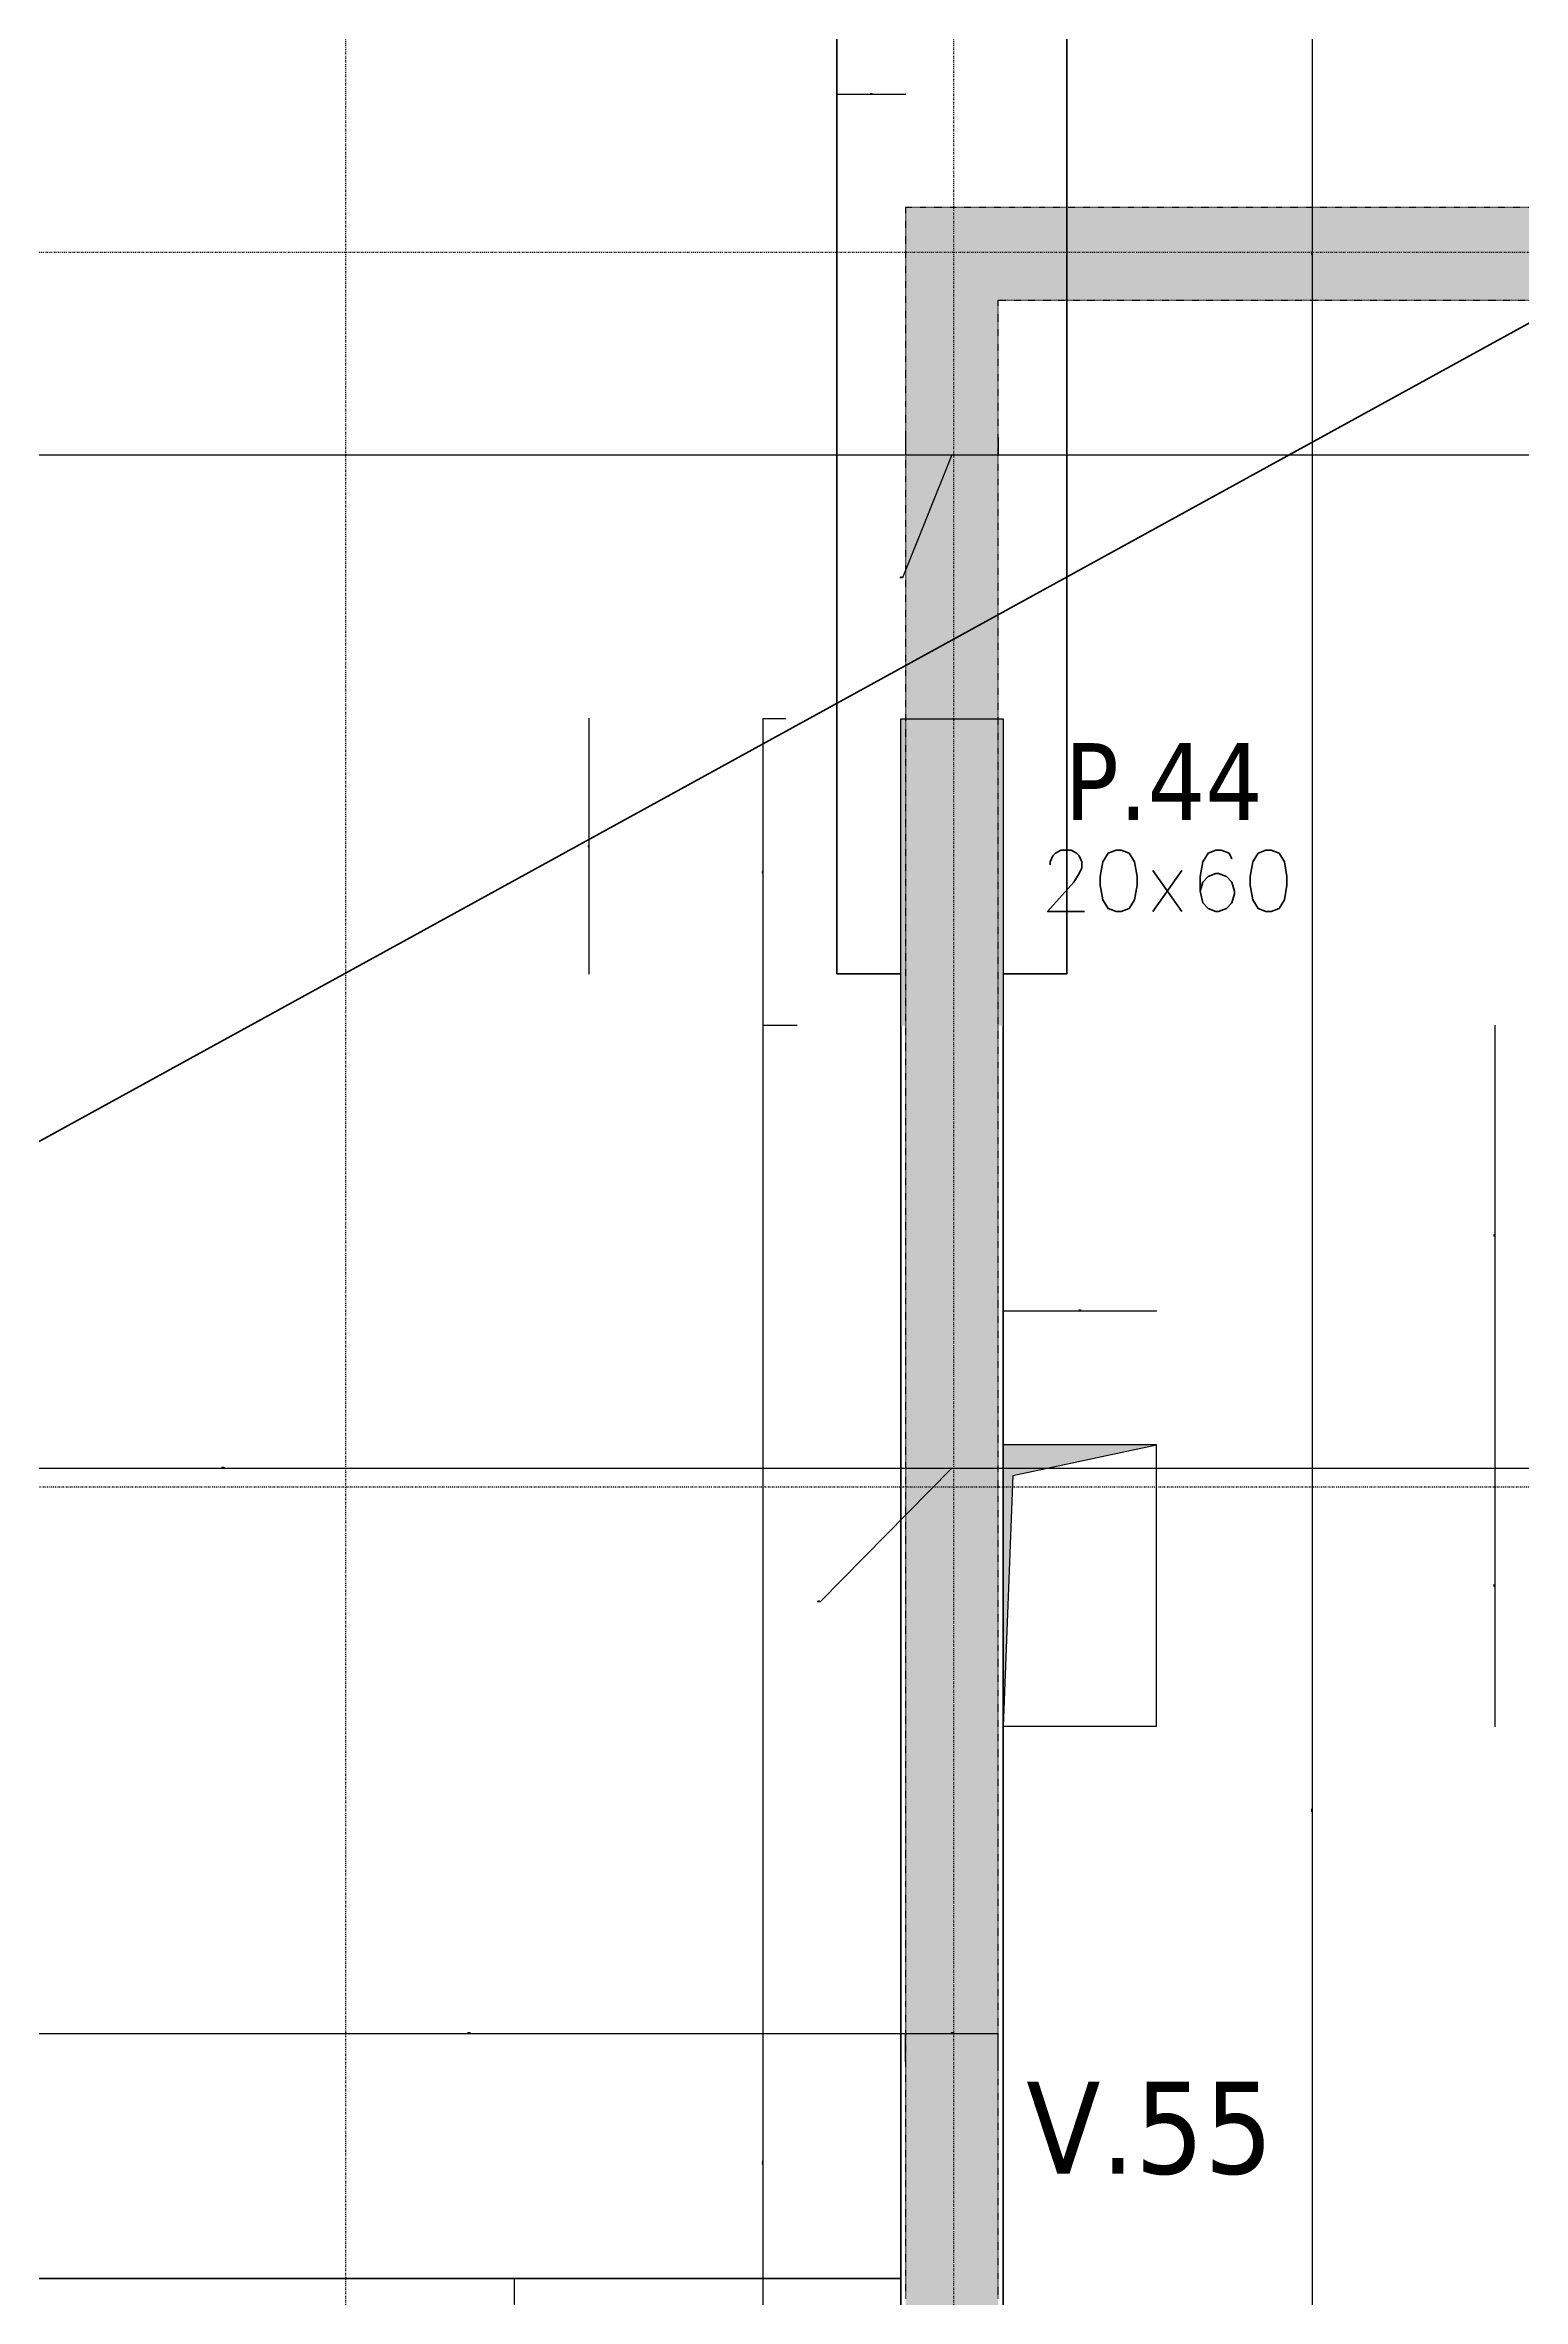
# Model space of a CAD drawing. Extents: x -12912 to 27386, y 1818 to 8189.
# Drawn here: x 3358.7 to 3647.6, y 6099.7 to 6540.4 of the extents above; entities that cross this region are included whole.
import ezdxf

# ---------------------------------------------------------------- set-up
doc = ezdxf.new("R2010")
doc.units = 0
doc.header["$MEASUREMENT"] = 0
for name, pattern in [('CACHE2', [4.7625, 3.175, -1.5875]), ('GrDotted', [0.4, 0.1, -0.1, 0.1, -0.1]), ('GrFeatureAxis', [0.85, 0.25, -0.2, 0.1, -0.2, 0.1]), ('STRICHPUNKT2_S11', [0.9, 0.7, -0.1, 0, -0.1])]:
    doc.linetypes.add(name, pattern=pattern)
doc.layers.get('0').update_dxf_attribs({"linetype": 'CONTINUOUS'})
doc.layers.get('DEFPOINTS').update_dxf_attribs({"linetype": 'CONTINUOUS'})
for name, color, linetype in [('K_ENT_M_Building_Coffrage PH Sous sol', 7, 'CONTINUOUS'), ('STR_AXES_REPERE', 1, 'CONTINUOUS'), ('STR_COTATION', 1, 'CONTINUOUS'), ('STR_RESV_DALLE', 11, 'CONTINUOUS'), ('STR_SURCH', 9, 'CACHE2'), ('STR_TXT', 102, 'CONTINUOUS'), ('STR_TXT_V', 102, 'CONTINUOUS')]:
    doc.layers.add(name, color=color, linetype=linetype)
for name, color, linetype, lineweight in [('STR_AXES', 4, 'STRICHPUNKT2_S11', 25), ('STR_dob_dalles', 130, 'CONTINUOUS', 35), ('STR_POUTRES', 102, 'CONTINUOUS', 35), ('STR_VOILES', 6, 'CONTINUOUS', 70)]:
    doc.layers.add(name, color=color, linetype=linetype, lineweight=lineweight)
doc.styles.add('EPAIS', font='TAHOMA.TTF')
doc.styles.add('FIN', font='romans.shx')
doc.styles.add('GrDimensions', font='simplex.shx')
doc.dimstyles.new('GrDimensions', dxfattribs={"dimtxt": 0.09, "dimasz": 0.05, "dimexe": 0.07, "dimexo": 0, "dimgap": 0.05, "dimtad": 1, "dimzin": 0, "dimdsep": 46, "dimtxsty": 'GrDimensions', "dimblk": 'ARCHTICK', "dimblk1": 'ARCHTICK', "dimblk2": 'ARCHTICK', "dimcen": 0.09, "dimadec": 0, "dimazin": 0, "dimtfac": 1, "dimtdec": 4, "dimtmove": 0, "dimatfit": 3, "dimldrblk": 'OPEN30', "dimfxl": 0, "dimtolj": 1, "dimtzin": 0, "dimarcsym": 0})
doc.dimstyles.new('Novo_MALKO', dxfattribs={"dimscale": 1.3, "dimtxt": 0.09, "dimasz": 0.05, "dimexe": 0.07, "dimexo": 0, "dimgap": 0.05, "dimtad": 1, "dimdec": 0, "dimlfac": 100, "dimzin": 0, "dimdsep": 46, "dimtxsty": 'GrDimensions', "dimblk": 'ARCHTICK', "dimcen": 0.09, "dimadec": 0, "dimazin": 0, "dimtfac": 1, "dimtdec": 0, "dimtmove": 0, "dimatfit": 3, "dimldrblk": 'OPEN30', "dimfxl": 0, "dimtolj": 1, "dimtzin": 0, "dimarcsym": 0})
pattern_1 = [(0, (5243.0074, 5883.9378), (1.190625, 2.38125), [0, -2.38125])]

# ---------------------------------------------------------------- blocks, each defined once
blk = doc.blocks.new('_ArchTick')
at = {"color": 0, "linetype": 'ByBlock', "const_width": 0.15}
blk.add_lwpolyline([(-0.5, -0.5), (0.5, 0.5)], dxfattribs=at)
blk = doc.blocks.new('*D132')
at = {"layer": 'DEFPOINTS', "color": 0, "linetype": 'Continuous'}
for p in [(3261.01, 6262.16), (3526.01, 6262.16), (3526.01, 6262.16)]:
    blk.add_point(p, dxfattribs=at)
at = {"layer": 'STR_COTATION', "color": 0, "linetype": 'Continuous', "lineweight": -2}
for p, q in [((3261.01, 6262.16), (3261.01, 6262.25)), ((3261.01, 6262.16), (3526.01, 6262.16)), ((3526.01, 6262.16), (3526.01, 6262.25))]:
    blk.add_line(p, q, dxfattribs=at)
at = {"layer": 'STR_COTATION', "color": 0, "linetype": 'Continuous', "lineweight": -2, "xscale": 0.065, "yscale": 0.065, "zscale": 0.065, "rotation": 180}
blk.add_blockref('_ArchTick', (3261.01, 6262.16), dxfattribs=at)
at = {"layer": 'STR_COTATION', "color": 0, "linetype": 'Continuous', "lineweight": -2, "xscale": 0.065, "yscale": 0.065, "zscale": 0.065}
blk.add_blockref('_ArchTick', (3526.01, 6262.16), dxfattribs=at)
at = {"layer": 'STR_COTATION', "color": 0, "linetype": 'Continuous', "lineweight": -3, "insert": (3393.51, 6262.28), "char_height": 0.117, "attachment_point": 5, "style": 'GrDimensions'}
blk.add_mtext('\\A1;265.00', dxfattribs=at)
blk = doc.blocks.new('_Open30')
at = {"color": 0, "linetype": 'ByBlock', "lineweight": -2}
for p, q in [((-1, 0.3), (0, 0)), ((0, 0), (-1, -0.3)), ((0, 0), (-1, 0))]:
    blk.add_line(p, q, dxfattribs=at)
blk = doc.blocks.new('*D133')
at = {"layer": 'DEFPOINTS', "color": 0, "linetype": 'Continuous'}
for p in [(3526.01, 6262.16), (3546.01, 6262.16), (3546.01, 6262.16)]:
    blk.add_point(p, dxfattribs=at)
at = {"layer": 'STR_COTATION', "color": 0, "linetype": 'Continuous', "lineweight": -2}
for p, q in [((3536.01, 6262.16), (3510.25, 6236)), ((3526.01, 6262.16), (3526.01, 6262.25)), ((3526.01, 6262.16), (3546.01, 6262.16)), ((3546.01, 6262.16), (3546.01, 6262.25)), ((3510.25, 6236), (3509.7, 6236))]:
    blk.add_line(p, q, dxfattribs=at)
at = {"layer": 'STR_COTATION', "color": 0, "linetype": 'Continuous', "lineweight": -2, "xscale": 0.065, "yscale": 0.065, "zscale": 0.065, "rotation": 180}
blk.add_blockref('_ArchTick', (3526.01, 6262.16), dxfattribs=at)
at = {"layer": 'STR_COTATION', "color": 0, "linetype": 'Continuous', "lineweight": -2, "xscale": 0.065, "yscale": 0.065, "zscale": 0.065}
blk.add_blockref('_ArchTick', (3546.01, 6262.16), dxfattribs=at)
at = {"layer": 'STR_COTATION', "color": 0, "linetype": 'Continuous', "lineweight": -3, "insert": (3509.97, 6236.12), "char_height": 0.117, "attachment_point": 5, "style": 'GrDimensions'}
blk.add_mtext('\\A1;2000', dxfattribs=at)
blk = doc.blocks.new('*D134')
at = {"layer": 'DEFPOINTS', "color": 0, "linetype": 'Continuous'}
for p in [(3546.01, 6262.16), (3806.01, 6262.16), (3806.01, 6262.16)]:
    blk.add_point(p, dxfattribs=at)
at = {"layer": 'STR_COTATION', "color": 0, "linetype": 'Continuous', "lineweight": -2}
for p, q in [((3546.01, 6262.16), (3546.01, 6262.25)), ((3546.01, 6262.16), (3806.01, 6262.16)), ((3806.01, 6262.16), (3806.01, 6262.25))]:
    blk.add_line(p, q, dxfattribs=at)
at = {"layer": 'STR_COTATION', "color": 0, "linetype": 'Continuous', "lineweight": -2, "xscale": 0.065, "yscale": 0.065, "zscale": 0.065, "rotation": 180}
blk.add_blockref('_ArchTick', (3546.01, 6262.16), dxfattribs=at)
at = {"layer": 'STR_COTATION', "color": 0, "linetype": 'Continuous', "lineweight": -2, "xscale": 0.065, "yscale": 0.065, "zscale": 0.065}
blk.add_blockref('_ArchTick', (3806.01, 6262.16), dxfattribs=at)
at = {"layer": 'STR_COTATION', "color": 0, "linetype": 'Continuous', "lineweight": -3, "insert": (3676.01, 6262.28), "char_height": 0.117, "attachment_point": 5, "style": 'GrDimensions'}
blk.add_mtext('\\A1;260.00', dxfattribs=at)
blk = doc.blocks.new('*D204')
at = {"layer": 'DEFPOINTS', "color": 0, "linetype": 'Continuous'}
for p in [(2945.41, 6464.07), (3526.96, 6464.92), (3526.96, 6460.28)]:
    blk.add_point(p, dxfattribs=at)
at = {"layer": 'STR_COTATION', "color": 0, "linetype": 'Continuous', "lineweight": -2}
for p, q in [((2945.41, 6464.07), (2945.41, 6460.19)), ((3526.96, 6464.92), (3526.96, 6460.19)), ((2945.41, 6460.28), (3526.96, 6460.28))]:
    blk.add_line(p, q, dxfattribs=at)
at = {"layer": 'STR_COTATION', "color": 0, "linetype": 'Continuous', "lineweight": -2, "xscale": 0.065, "yscale": 0.065, "zscale": 0.065, "rotation": 180}
blk.add_blockref('_ArchTick', (2945.41, 6460.28), dxfattribs=at)
at = {"layer": 'STR_COTATION', "color": 0, "linetype": 'Continuous', "lineweight": -2, "xscale": 0.065, "yscale": 0.065, "zscale": 0.065}
blk.add_blockref('_ArchTick', (3526.96, 6460.28), dxfattribs=at)
at = {"layer": 'STR_COTATION', "color": 0, "linetype": 'Continuous', "lineweight": -3, "insert": (3236.18, 6460.4), "char_height": 0.117, "attachment_point": 5, "style": 'GrDimensions'}
blk.add_mtext('\\A1;581.55', dxfattribs=at)
blk = doc.blocks.new('*D205')
at = {"layer": 'DEFPOINTS', "color": 0, "linetype": 'Continuous'}
for p in [(3526.96, 6464.92), (3545.06, 6463.69), (3545.06, 6460.28)]:
    blk.add_point(p, dxfattribs=at)
at = {"layer": 'STR_COTATION', "color": 0, "linetype": 'Continuous', "lineweight": -2}
for p, q in [((3526.96, 6464.92), (3526.96, 6460.19)), ((3545.06, 6463.69), (3545.06, 6460.19)), ((3536.01, 6460.28), (3526.36, 6436.23)), ((3526.96, 6460.28), (3545.06, 6460.28)), ((3526.36, 6436.23), (3525.86, 6436.23))]:
    blk.add_line(p, q, dxfattribs=at)
at = {"layer": 'STR_COTATION', "color": 0, "linetype": 'Continuous', "lineweight": -2, "xscale": 0.065, "yscale": 0.065, "zscale": 0.065, "rotation": 180}
blk.add_blockref('_ArchTick', (3526.96, 6460.28), dxfattribs=at)
at = {"layer": 'STR_COTATION', "color": 0, "linetype": 'Continuous', "lineweight": -2, "xscale": 0.065, "yscale": 0.065, "zscale": 0.065}
blk.add_blockref('_ArchTick', (3545.06, 6460.28), dxfattribs=at)
at = {"layer": 'STR_COTATION', "color": 0, "linetype": 'Continuous', "lineweight": -3, "insert": (3526.11, 6436.35), "char_height": 0.117, "attachment_point": 5, "style": 'GrDimensions'}
blk.add_mtext('\\A1;1810', dxfattribs=at)
blk = doc.blocks.new('*D206')
at = {"layer": 'DEFPOINTS', "color": 0, "linetype": 'Continuous'}
for p in [(3545.06, 6463.69), (3803.49, 6463.4), (3803.49, 6460.28)]:
    blk.add_point(p, dxfattribs=at)
at = {"layer": 'STR_COTATION', "color": 0, "linetype": 'Continuous', "lineweight": -2}
for p, q in [((3545.06, 6463.69), (3545.06, 6460.19)), ((3803.49, 6463.4), (3803.49, 6460.19)), ((3545.06, 6460.28), (3803.49, 6460.28))]:
    blk.add_line(p, q, dxfattribs=at)
at = {"layer": 'STR_COTATION', "color": 0, "linetype": 'Continuous', "lineweight": -2, "xscale": 0.065, "yscale": 0.065, "zscale": 0.065, "rotation": 180}
blk.add_blockref('_ArchTick', (3545.06, 6460.28), dxfattribs=at)
at = {"layer": 'STR_COTATION', "color": 0, "linetype": 'Continuous', "lineweight": -2, "xscale": 0.065, "yscale": 0.065, "zscale": 0.065}
blk.add_blockref('_ArchTick', (3803.49, 6460.28), dxfattribs=at)
at = {"layer": 'STR_COTATION', "color": 0, "linetype": 'Continuous', "lineweight": -3, "insert": (3674.27, 6460.4), "char_height": 0.117, "attachment_point": 5, "style": 'GrDimensions'}
blk.add_mtext('\\A1;258.44', dxfattribs=at)
blk = doc.blocks.new('*D299')
at = {"layer": 'DEFPOINTS', "color": 0, "linetype": 'Continuous'}
for p in [(3526.96, 6151.6), (3356.18, 6143.66), (3526.96, 6146.09)]:
    blk.add_point(p, dxfattribs=at)
at = {"layer": 'STR_COTATION', "color": 0, "linetype": 'Continuous', "lineweight": -2}
for p, q in [((3356.18, 6143.66), (3356.18, 6151.69)), ((3356.18, 6151.6), (3526.96, 6151.6)), ((3526.96, 6146.09), (3526.96, 6151.69))]:
    blk.add_line(p, q, dxfattribs=at)
at = {"layer": 'STR_COTATION', "color": 0, "linetype": 'Continuous', "lineweight": -2, "xscale": 0.065, "yscale": 0.065, "zscale": 0.065, "rotation": 180}
blk.add_blockref('_ArchTick', (3356.18, 6151.6), dxfattribs=at)
at = {"layer": 'STR_COTATION', "color": 0, "linetype": 'Continuous', "lineweight": -2, "xscale": 0.065, "yscale": 0.065, "zscale": 0.065}
blk.add_blockref('_ArchTick', (3526.96, 6151.6), dxfattribs=at)
at = {"layer": 'STR_COTATION', "color": 0, "linetype": 'Continuous', "lineweight": -3, "insert": (3441.57, 6151.72), "char_height": 0.117, "attachment_point": 5, "style": 'GrDimensions'}
blk.add_mtext('\\A1;170.78', dxfattribs=at)
blk = doc.blocks.new('*D300')
at = {"layer": 'DEFPOINTS', "color": 0, "linetype": 'Continuous'}
for p in [(3545.06, 6151.6), (3526.96, 6146.09), (3545.06, 6145.7)]:
    blk.add_point(p, dxfattribs=at)
at = {"layer": 'STR_COTATION', "color": 0, "linetype": 'Continuous', "lineweight": -2}
for p, q in [((3526.96, 6146.09), (3526.96, 6151.69)), ((3526.96, 6151.6), (3545.06, 6151.6)), ((3545.06, 6145.7), (3545.06, 6151.69))]:
    blk.add_line(p, q, dxfattribs=at)
at = {"layer": 'STR_COTATION', "color": 0, "linetype": 'Continuous', "lineweight": -2, "xscale": 0.065, "yscale": 0.065, "zscale": 0.065, "rotation": 180}
blk.add_blockref('_ArchTick', (3526.96, 6151.6), dxfattribs=at)
at = {"layer": 'STR_COTATION', "color": 0, "linetype": 'Continuous', "lineweight": -2, "xscale": 0.065, "yscale": 0.065, "zscale": 0.065}
blk.add_blockref('_ArchTick', (3545.06, 6151.6), dxfattribs=at)
at = {"layer": 'STR_COTATION', "color": 0, "linetype": 'Continuous', "lineweight": -3, "insert": (3536.01, 6151.72), "char_height": 0.117, "attachment_point": 5, "style": 'GrDimensions'}
blk.add_mtext('\\A1;1810', dxfattribs=at)
blk = doc.blocks.new('*D349')
at = {"layer": 'DEFPOINTS', "color": 0, "linetype": 'Continuous'}
for p in [(3499.11, 6348.66), (3505.76, 6348.66), (3504.13, 5903.92)]:
    blk.add_point(p, dxfattribs=at)
at = {"layer": 'STR_COTATION', "color": 0, "linetype": 'Continuous', "lineweight": -2}
for p, q in [((3505.76, 6348.66), (3499.02, 6348.66)), ((3499.11, 5903.92), (3499.11, 6348.66)), ((3504.13, 5903.92), (3499.02, 5903.92))]:
    blk.add_line(p, q, dxfattribs=at)
at = {"layer": 'STR_COTATION', "color": 0, "linetype": 'Continuous', "lineweight": -2, "xscale": 0.065, "yscale": 0.065, "zscale": 0.065}
for p, rotation in [((3499.11, 6348.66), 90), ((3499.11, 5903.92), 270)]:
    blk.add_blockref('_ArchTick', p, dxfattribs=dict(at, rotation=rotation))
at = {"layer": 'STR_COTATION', "color": 0, "linetype": 'Continuous', "lineweight": -3, "insert": (3498.99, 6126.29), "char_height": 0.117, "attachment_point": 5, "rotation": 90, "style": 'GrDimensions'}
blk.add_mtext('\\A1;444.74', dxfattribs=at)
blk = doc.blocks.new('*D350')
at = {"layer": 'DEFPOINTS', "color": 0, "linetype": 'Continuous'}
for p in [(3499.11, 6408.66), (3503.57, 6408.66), (3505.76, 6348.66)]:
    blk.add_point(p, dxfattribs=at)
at = {"layer": 'STR_COTATION', "color": 0, "linetype": 'Continuous', "lineweight": -2}
for p, q in [((3503.57, 6408.66), (3499.02, 6408.66)), ((3499.11, 6348.66), (3499.11, 6408.66)), ((3505.76, 6348.66), (3499.02, 6348.66))]:
    blk.add_line(p, q, dxfattribs=at)
at = {"layer": 'STR_COTATION', "color": 0, "linetype": 'Continuous', "lineweight": -2, "xscale": 0.065, "yscale": 0.065, "zscale": 0.065}
for p, rotation in [((3499.11, 6408.66), 90), ((3499.11, 6348.66), 270)]:
    blk.add_blockref('_ArchTick', p, dxfattribs=dict(at, rotation=rotation))
at = {"layer": 'STR_COTATION', "color": 0, "linetype": 'Continuous', "lineweight": -3, "insert": (3498.99, 6378.66), "char_height": 0.117, "attachment_point": 5, "rotation": 90, "style": 'GrDimensions'}
blk.add_mtext('\\A1;6000', dxfattribs=at)
blk = doc.blocks.new('*D583')
at = {"layer": 'DEFPOINTS', "color": 0, "linetype": 'Continuous'}
for p in [(3606.51, 6490.54), (3606.51, 6490.54), (3606.51, 5899.91)]:
    blk.add_point(p, dxfattribs=at)
at = {"layer": 'STR_COTATION', "color": 0, "linetype": 'Continuous', "lineweight": -2}
for p, q in [((3606.51, 6490.54), (3606.6, 6490.54)), ((3606.51, 5899.91), (3606.51, 6490.54)), ((3606.51, 5899.91), (3606.42, 5899.91))]:
    blk.add_line(p, q, dxfattribs=at)
at = {"layer": 'STR_COTATION', "color": 0, "linetype": 'Continuous', "lineweight": -2, "xscale": 0.065, "yscale": 0.065, "zscale": 0.065}
for p, rotation in [((3606.51, 6490.54), 90), ((3606.51, 5899.91), 270)]:
    blk.add_blockref('_ArchTick', p, dxfattribs=dict(at, rotation=rotation))
at = {"layer": 'STR_COTATION', "color": 0, "linetype": 'Continuous', "lineweight": -3, "insert": (3606.39, 6195.23), "char_height": 0.117, "attachment_point": 5, "rotation": 90, "style": 'GrDimensions'}
blk.add_mtext('\\A1;590.63', dxfattribs=at)
blk = doc.blocks.new('*D584')
at = {"layer": 'DEFPOINTS', "color": 0, "linetype": 'Continuous'}
for p in [(3606.51, 6508.64), (3606.51, 6508.64), (3606.51, 6490.54)]:
    blk.add_point(p, dxfattribs=at)
at = {"layer": 'STR_COTATION', "color": 0, "linetype": 'Continuous', "lineweight": -2}
for p, q in [((3606.51, 6508.64), (3606.6, 6508.64)), ((3606.51, 6490.54), (3606.51, 6508.64)), ((3606.51, 6490.54), (3606.6, 6490.54))]:
    blk.add_line(p, q, dxfattribs=at)
at = {"layer": 'STR_COTATION', "color": 0, "linetype": 'Continuous', "lineweight": -2, "xscale": 0.065, "yscale": 0.065, "zscale": 0.065}
for p, rotation in [((3606.51, 6508.64), 90), ((3606.51, 6490.54), 270)]:
    blk.add_blockref('_ArchTick', p, dxfattribs=dict(at, rotation=rotation))
at = {"layer": 'STR_COTATION', "color": 0, "linetype": 'Continuous', "lineweight": -3, "insert": (3606.39, 6499.59), "char_height": 0.117, "attachment_point": 5, "rotation": 90, "style": 'GrDimensions'}
blk.add_mtext('\\A1;1810', dxfattribs=at)
blk = doc.blocks.new('*D585')
at = {"layer": 'DEFPOINTS', "color": 0, "linetype": 'Continuous'}
for p in [(3606.51, 6630.54), (3606.51, 6630.54), (3606.51, 6508.64)]:
    blk.add_point(p, dxfattribs=at)
at = {"layer": 'STR_COTATION', "color": 0, "linetype": 'Continuous', "lineweight": -2}
for p, q in [((3606.51, 6630.54), (3606.42, 6630.54)), ((3606.51, 6508.64), (3606.51, 6630.54)), ((3606.51, 6508.64), (3606.6, 6508.64))]:
    blk.add_line(p, q, dxfattribs=at)
at = {"layer": 'STR_COTATION', "color": 0, "linetype": 'Continuous', "lineweight": -2, "xscale": 0.065, "yscale": 0.065, "zscale": 0.065}
for p, rotation in [((3606.51, 6630.54), 90), ((3606.51, 6508.64), 270)]:
    blk.add_blockref('_ArchTick', p, dxfattribs=dict(at, rotation=rotation))
at = {"layer": 'STR_COTATION', "color": 0, "linetype": 'Continuous', "lineweight": -3, "insert": (3606.39, 6569.59), "char_height": 0.117, "attachment_point": 5, "rotation": 90, "style": 'GrDimensions'}
blk.add_mtext('\\A1;121.90', dxfattribs=at)
blk = doc.blocks.new('*D690')
at = {"layer": 'DEFPOINTS', "color": 0, "ltscale": 4.5}
for p in [(3576.01, 6292.89), (3546.01, 6266.69), (3576.01, 6266.69)]:
    blk.add_point(p, dxfattribs=at)
at = {"layer": 'STR_COTATION', "color": 0, "lineweight": -2, "ltscale": 4.5}
for p, q in [((3546.01, 6292.8), (3546.01, 6292.98)), ((3546.01, 6292.89), (3576.01, 6292.89)), ((3576.01, 6292.8), (3576.01, 6292.98))]:
    blk.add_line(p, q, dxfattribs=at)
at = {"layer": 'STR_COTATION', "color": 0, "lineweight": -2, "ltscale": 4.5, "xscale": 0.065, "yscale": 0.065, "zscale": 0.065, "rotation": 180}
blk.add_blockref('_ArchTick', (3546.01, 6292.89), dxfattribs=at)
at = {"layer": 'STR_COTATION', "color": 0, "lineweight": -2, "ltscale": 4.5, "xscale": 0.065, "yscale": 0.065, "zscale": 0.065}
blk.add_blockref('_ArchTick', (3576.01, 6292.89), dxfattribs=at)
at = {"layer": 'STR_COTATION', "color": 0, "ltscale": 4.5, "insert": (3561.01, 6293.01), "char_height": 0.117, "attachment_point": 5, "style": 'GrDimensions'}
blk.add_mtext('\\A1;3000', dxfattribs=at)
blk = doc.blocks.new('*D691')
at = {"layer": 'DEFPOINTS', "color": 0, "ltscale": 4.5}
for p in [(3546.01, 6348.66), (3576.01, 6266.69), (3642.16, 6266.69)]:
    blk.add_point(p, dxfattribs=at)
at = {"layer": 'STR_COTATION', "color": 0, "lineweight": -2, "ltscale": 4.5}
for p, q in [((3642.07, 6348.66), (3642.26, 6348.66)), ((3642.16, 6348.66), (3642.16, 6266.69)), ((3642.07, 6266.69), (3642.26, 6266.69))]:
    blk.add_line(p, q, dxfattribs=at)
at = {"layer": 'STR_COTATION', "color": 0, "lineweight": -2, "ltscale": 4.5, "xscale": 0.065, "yscale": 0.065, "zscale": 0.065}
for p, rotation in [((3642.16, 6348.66), 90), ((3642.16, 6266.69), 270)]:
    blk.add_blockref('_ArchTick', p, dxfattribs=dict(at, rotation=rotation))
at = {"layer": 'STR_COTATION', "color": 0, "ltscale": 4.5, "insert": (3642.04, 6307.67), "char_height": 0.117, "attachment_point": 5, "rotation": 90, "style": 'GrDimensions'}
blk.add_mtext('\\A1;8197', dxfattribs=at)
blk = doc.blocks.new('*D692')
at = {"layer": 'DEFPOINTS', "color": 0, "ltscale": 4.5}
for p in [(3576.01, 6266.69), (3576.01, 6211.69), (3642.16, 6211.69)]:
    blk.add_point(p, dxfattribs=at)
at = {"layer": 'STR_COTATION', "color": 0, "lineweight": -2, "ltscale": 4.5}
for p, q in [((3642.07, 6266.69), (3642.26, 6266.69)), ((3642.16, 6266.69), (3642.16, 6211.69)), ((3642.07, 6211.69), (3642.26, 6211.69))]:
    blk.add_line(p, q, dxfattribs=at)
at = {"layer": 'STR_COTATION', "color": 0, "lineweight": -2, "ltscale": 4.5, "xscale": 0.065, "yscale": 0.065, "zscale": 0.065}
for p, rotation in [((3642.16, 6266.69), 90), ((3642.16, 6211.69), 270)]:
    blk.add_blockref('_ArchTick', p, dxfattribs=dict(at, rotation=rotation))
at = {"layer": 'STR_COTATION', "color": 0, "ltscale": 4.5, "insert": (3642.04, 6239.19), "char_height": 0.117, "attachment_point": 5, "rotation": 90, "style": 'GrDimensions'}
blk.add_mtext('\\A1;5500', dxfattribs=at)
blk = doc.blocks.new('*D761')
at = {"layer": 'DEFPOINTS', "color": 0, "ltscale": 4.5}
for p in [(3439.93, 6103.69), (3450.52, 6103.69), (3439.93, 6083.69)]:
    blk.add_point(p, dxfattribs=at)
at = {"layer": 'STR_COTATION', "color": 0, "lineweight": -2, "ltscale": 4.5}
for p, q in [((3450.43, 6103.69), (3450.62, 6103.69)), ((3450.52, 6083.69), (3450.52, 6103.69)), ((3450.43, 6083.69), (3450.62, 6083.69))]:
    blk.add_line(p, q, dxfattribs=at)
at = {"layer": 'STR_COTATION', "color": 0, "lineweight": -2, "ltscale": 4.5, "xscale": 0.065, "yscale": 0.065, "zscale": 0.065}
for p, rotation in [((3450.52, 6103.69), 90), ((3450.52, 6083.69), 270)]:
    blk.add_blockref('_ArchTick', p, dxfattribs=dict(at, rotation=rotation))
at = {"layer": 'STR_COTATION', "color": 0, "ltscale": 4.5, "insert": (3450.4, 6093.69), "char_height": 0.117, "attachment_point": 5, "rotation": 90, "style": 'GrDimensions'}
blk.add_mtext('\\A1;2000', dxfattribs=at)
blk = doc.blocks.new('*D762')
at = {"layer": 'DEFPOINTS', "color": 0, "ltscale": 4.5}
for p in [(3465.08, 6408.66), (3526.01, 6408.66), (3513.51, 6358.81)]:
    blk.add_point(p, dxfattribs=at)
at = {"layer": 'STR_COTATION', "color": 0, "lineweight": -2, "ltscale": 4.5}
for p, q in [((3465.17, 6408.66), (3464.99, 6408.66)), ((3465.08, 6358.81), (3465.08, 6408.66)), ((3465.17, 6358.81), (3464.99, 6358.81))]:
    blk.add_line(p, q, dxfattribs=at)
at = {"layer": 'STR_COTATION', "color": 0, "lineweight": -2, "ltscale": 4.5, "xscale": 0.065, "yscale": 0.065, "zscale": 0.065}
for p, rotation in [((3465.08, 6408.66), 90), ((3465.08, 6358.81), 270)]:
    blk.add_blockref('_ArchTick', p, dxfattribs=dict(at, rotation=rotation))
at = {"layer": 'STR_COTATION', "color": 0, "ltscale": 4.5, "insert": (3464.96, 6383.73), "char_height": 0.117, "attachment_point": 5, "rotation": 90, "style": 'GrDimensions'}
blk.add_mtext('\\A1;4985', dxfattribs=at)
blk = doc.blocks.new('*D763')
at = {"layer": 'DEFPOINTS', "color": 0, "ltscale": 4.5}
for p in [(3513.51, 6530.77), (3513.51, 6525.9), (3526.96, 6508.64)]:
    blk.add_point(p, dxfattribs=at)
at = {"layer": 'STR_COTATION', "color": 0, "lineweight": -2, "ltscale": 4.5}
for p, q in [((3513.51, 6530.68), (3513.51, 6530.86)), ((3526.96, 6530.77), (3513.51, 6530.77)), ((3526.96, 6530.68), (3526.96, 6530.86))]:
    blk.add_line(p, q, dxfattribs=at)
at = {"layer": 'STR_COTATION', "color": 0, "lineweight": -2, "ltscale": 4.5, "xscale": 0.065, "yscale": 0.065, "zscale": 0.065, "rotation": 180}
blk.add_blockref('_ArchTick', (3513.51, 6530.77), dxfattribs=at)
at = {"layer": 'STR_COTATION', "color": 0, "lineweight": -2, "ltscale": 4.5, "xscale": 0.065, "yscale": 0.065, "zscale": 0.065}
blk.add_blockref('_ArchTick', (3526.96, 6530.77), dxfattribs=at)
at = {"layer": 'STR_COTATION', "color": 0, "ltscale": 4.5, "insert": (3520.23, 6530.9), "char_height": 0.117, "attachment_point": 5, "style": 'GrDimensions'}
blk.add_mtext('\\A1;1345', dxfattribs=at)

msp = doc.modelspace()

# ---------------------------------------------------------------- hatches: boundary and pattern name
at = {"layer": 'STR_AXES_REPERE', "linetype": 'Continuous'}
msp.add_hatch(color=256, dxfattribs=at).paths.add_polyline_path([(3526.009, 6348.658), (3526.009, 6408.658), (3546.009, 6408.658), (3546.009, 6348.658)])
at = {"layer": 'STR_SURCH', "linetype": 'Continuous'}
h = msp.add_hatch(dxfattribs=at)
h.set_pattern_fill('DOTS', color=256, scale=1.5, style=0)
h.set_pattern_definition(pattern_1)
h.paths.add_polyline_path([(3526.959, 5883.914), (3545.056, 5899.914), (3545.056, 6490.539), (3526.959, 6508.637)])
h = msp.add_hatch(dxfattribs=at)
h.set_pattern_fill('DOTS', color=256, scale=1.5, style=0)
h.set_pattern_definition(pattern_1)
h.paths.add_polyline_path([(3803.494, 6508.637), (3526.959, 6508.637), (3545.056, 6490.539), (3803.494, 6490.539)])

# ---------------------------------------------------------------- linework, layer by layer
at = {"layer": 'K_ENT_M_Building_Coffrage PH Sous sol', "color": 7, "linetype": 'GrFeatureAxis'}
for points in [[(3417.493, 5842.702), (3417.493, 7548.45)], [(-1174.64, 6258.483), (7646.442, 6258.483)]]:
    msp.add_lwpolyline(points, dxfattribs=at)
at = {"layer": 'STR_AXES', "linetype": 'GrFeatureAxis'}
for p, q in [((3536.36, 5622.963), (3536.36, 8022.963)), ((-1309.741, 6499.914), (7906.576, 6499.914))]:
    msp.add_line(p, q, dxfattribs=at)
at = {"layer": 'STR_AXES_REPERE', "linetype": 'Continuous'}
for p, q in [((3526.009, 6408.658), (3546.009, 6408.658)), ((3526.009, 6348.658), (3526.009, 6408.658)), ((3546.009, 6408.658), (3546.009, 6348.658))]:
    msp.add_line(p, q, dxfattribs=at)
at = {"layer": 'STR_dob_dalles', "linetype": 'Continuous', "lineweight": 35}
msp.add_line((2945.408, 6099.709), (3717.572, 6523.771), dxfattribs=at)
at = {"layer": 'STR_POUTRES', "linetype": 'Continuous'}
for p, q in [((3513.507, 6358.81), (3513.507, 6958.81)), ((3558.507, 6958.81), (3558.507, 6358.81)), ((3526.009, 6358.81), (3513.507, 6358.81)), ((3558.507, 6358.81), (3546.009, 6358.81)), ((3261.007, 6103.688), (3526.006, 6103.688))]:
    msp.add_line(p, q, dxfattribs=at)
at = {"layer": 'STR_RESV_DALLE', "linetype": 'Continuous'}
for p, q in [((3576.009, 6266.685), (3546.009, 6266.685)), ((3576.009, 6266.685), (3546.009, 6266.685)), ((3546.009, 6266.685), (3546.009, 6211.685)), ((3576.009, 6266.685), (3546.009, 6266.685)), ((3546.009, 6266.685), (3546.009, 6211.685)), ((3547.917, 6260.73), (3576.009, 6266.685)), ((3547.917, 6260.73), (3576.009, 6266.685)), ((3576.009, 6211.685), (3576.009, 6266.685)), ((3576.009, 6211.685), (3576.009, 6266.685)), ((3576.009, 6211.685), (3576.009, 6266.685)), ((3547.917, 6260.73), (3546.009, 6211.685)), ((3547.917, 6260.73), (3546.009, 6211.685)), ((3546.009, 6211.685), (3576.009, 6211.685)), ((3546.009, 6211.685), (3576.009, 6211.685)), ((3546.009, 6211.685), (3576.009, 6211.685))]:
    msp.add_line(p, q, dxfattribs=at)
for points in [[(3546.009, 6211.685), (3547.917, 6260.73), (3546.009, 6266.685)], [(3546.009, 6266.685), (3546.009, 6266.685), (3547.917, 6260.73), (3576.009, 6266.685)], [(3546.009, 6211.685), (3547.917, 6260.73), (3546.009, 6266.685)], [(3546.009, 6266.685), (3546.009, 6266.685), (3547.917, 6260.73), (3576.009, 6266.685)]]:
    msp.add_solid(points, dxfattribs=at)
at = {"layer": 'STR_SURCH', "linetype": 'GrDotted'}
for p, q in [((3526.959, 6508.637), (3526.959, 6099.685)), ((3765.445, 6508.637), (3526.959, 6508.637)), ((3545.056, 6099.685), (3545.056, 6490.539)), ((3545.056, 6490.539), (3803.494, 6490.539))]:
    msp.add_line(p, q, dxfattribs=at)
at = {"layer": 'STR_VOILES', "linetype": 'Continuous'}
for p, q in [((3526.006, 5903.916), (3526.006, 6348.658)), ((3546.009, 6348.658), (3546.009, 5903.916))]:
    msp.add_line(p, q, dxfattribs=at)

# ---------------------------------------------------------------- texts
at = {"layer": 'STR_TXT', "linetype": 'Continuous', "lineweight": -3, "attachment_point": 1}
for s, insert, char_height, style in [(' P.44', (3552.365, 6403.904), 15, 'EPAIS'), ('20x60', (3553.183, 6382.981), 12, 'FIN')]:
    msp.add_mtext(s, dxfattribs=dict(at, insert=insert, char_height=char_height, style=style))
at = {"layer": 'STR_TXT_V', "ltscale": 4.5, "style": 'EPAIS'}
msp.add_text('V.55', height=18, dxfattribs=at).set_placement((3550.549, 6124.17))

# ---------------------------------------------------------------- dimensions: what is measured, and where the dimension line sits
at = {"layer": 'STR_COTATION', "linetype": 'Continuous', "lineweight": -3}
for base, p1, p2, override, picture, middle in [((3606.513, 6630.539), (3606.513, 6508.637), (3606.513, 6630.539), {"dimscale": 1.3, "dimtmove": 1}, '*D585', (3606.389, 6569.588)), ((3606.513, 6508.637), (3606.513, 6490.539), (3606.513, 6508.637), {"dimscale": 1.3, "dimdec": 0, "dimlfac": 100, "dimtmove": 1}, '*D584', (3606.389, 6499.588)), ((3606.5128, 6490.539), (3606.5128, 5899.9139), (3606.5128, 6490.539), {"dimscale": 1.3, "dimtmove": 1}, '*D583', (3606.3893, 6195.2264)), ((3499.109, 6408.658), (3505.755, 6348.658), (3503.574, 6408.658), {"dimscale": 1.3, "dimdec": 0, "dimlfac": 100, "dimzin": 0, "dimtmove": 1}, '*D350', (3498.986, 6378.658)), ((3499.109, 6348.658), (3504.132, 5903.916), (3505.755, 6348.658), {"dimscale": 1.3, "dimtmove": 1}, '*D349', (3498.986, 6126.287))]:
    dim = msp.add_linear_dim(base=base, p1=p1, p2=p2, angle=90, dimstyle='GrDimensions', override=override, dxfattribs=at)
    dim.commit()
    dim.dimension.update_dxf_attribs({"geometry": picture, "text_midpoint": middle})
at = {"layer": 'STR_COTATION', "ltscale": 4.5}
dim = msp.add_linear_dim(base=(3513.507, 6530.773), p1=(3526.959, 6508.637), p2=(3513.507, 6525.901), dimstyle='Novo_MALKO', dxfattribs=at)
dim.commit()
dim.dimension.update_dxf_attribs({"geometry": '*D763', "text_midpoint": (3520.233, 6530.897)})
at = {"layer": 'STR_COTATION', "linetype": 'Continuous', "lineweight": -3}
for base, p1, p2, override, picture, middle in [((3526.959, 6460.278), (2945.408, 6464.071), (3526.959, 6464.924), {"dimscale": 1.3, "dimtmove": 1}, '*D204', (3236.183, 6460.402)), ((3803.494, 6460.278), (3545.056, 6463.692), (3803.494, 6463.4), {"dimscale": 1.3, "dimtmove": 1}, '*D206', (3674.275, 6460.402)), ((3526.006, 6262.156), (3261.007, 6262.156), (3526.006, 6262.156), {"dimscale": 1.3, "dimtmove": 1}, '*D132', (3393.507, 6262.28)), ((3806.006, 6262.156), (3546.009, 6262.156), (3806.006, 6262.156), {"dimscale": 1.3, "dimtmove": 1}, '*D134', (3676.007, 6262.28)), ((3526.959, 6151.6), (3356.183, 6143.662), (3526.959, 6146.094), {"dimscale": 1.3, "dimtmove": 1}, '*D299', (3441.571, 6151.723)), ((3545.056, 6151.6), (3526.959, 6146.094), (3545.056, 6145.702), {"dimscale": 1.3, "dimdec": 0, "dimlfac": 100, "dimzin": 0, "dimtmove": 1}, '*D300', (3536.007, 6151.723))]:
    dim = msp.add_linear_dim(base=base, p1=p1, p2=p2, dimstyle='GrDimensions', override=override, dxfattribs=at)
    dim.commit()
    dim.dimension.update_dxf_attribs({"geometry": picture, "text_midpoint": middle})
for base, p1, p2, picture, middle in [((3545.056, 6460.278), (3526.959, 6464.924), (3545.056, 6463.692), '*D205', (3526.292, 6436.228)), ((3546.009, 6262.156), (3526.006, 6262.156), (3546.009, 6262.156), '*D133', (3510.181, 6236.001))]:
    dim = msp.add_linear_dim(base=base, p1=p1, p2=p2, dimstyle='GrDimensions', override={"dimscale": 1.3, "dimdec": 0, "dimlfac": 100, "dimzin": 0, "dimtmove": 1}, dxfattribs=at)
    dim.commit()
    dim.dimension.update_dxf_attribs({"geometry": picture, "text_midpoint": middle, "dimtype": 160})
at = {"layer": 'STR_COTATION', "ltscale": 4.5}
for base, p1, p2, picture, middle in [((3465.079, 6408.658), (3513.507, 6358.81), (3526.009, 6408.658), '*D762', (3464.956, 6383.734)), ((3642.164, 6266.685), (3546.009, 6348.658), (3576.009, 6266.685), '*D691', (3642.041, 6307.671))]:
    dim = msp.add_linear_dim(base=base, p1=p1, p2=p2, angle=90, dimstyle='Novo_MALKO', dxfattribs=at)
    dim.commit()
    dim.dimension.update_dxf_attribs({"geometry": picture, "text_midpoint": middle})
dim = msp.add_linear_dim(base=(3576.009, 6292.891), p1=(3546.009, 6266.685), p2=(3576.009, 6266.685), dimstyle='Novo_MALKO', dxfattribs=at)
dim.commit()
dim.dimension.update_dxf_attribs({"geometry": '*D690', "text_midpoint": (3561.009, 6292.891), "dimtype": 160})
dim = msp.add_linear_dim(base=(3642.164, 6211.685), p1=(3576.009, 6266.685), p2=(3576.009, 6211.685), angle=90, dimstyle='Novo_MALKO', override={"dimtmove": 1}, dxfattribs=at)
dim.commit()
dim.dimension.update_dxf_attribs({"geometry": '*D692', "text_midpoint": (3642.041, 6239.185)})
dim = msp.add_linear_dim(base=(3450.525, 6103.688), p1=(3439.931, 6083.685), p2=(3439.931, 6103.688), angle=90, dimstyle='Novo_MALKO', dxfattribs=at)
dim.commit()
dim.dimension.update_dxf_attribs({"geometry": '*D761', "text_midpoint": (3450.525, 6093.686), "dimtype": 160})

doc.saveas('drawing.dxf')
